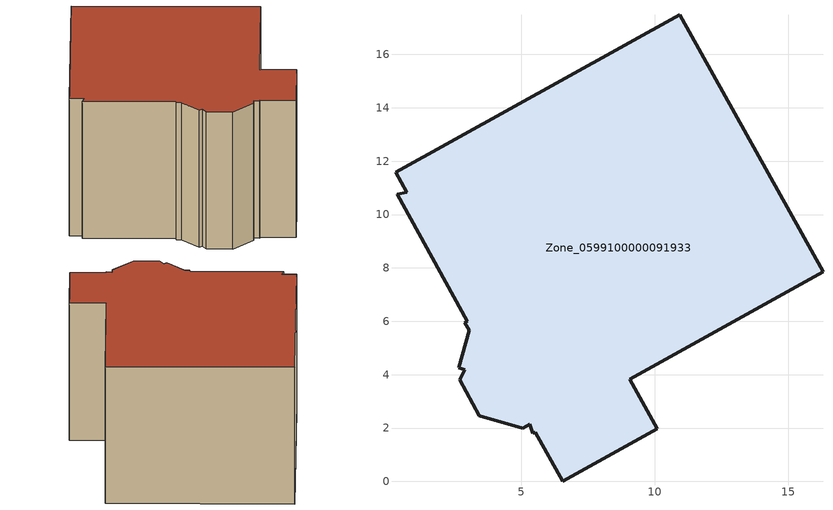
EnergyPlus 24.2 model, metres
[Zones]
Zone_0599100000091933
 floor ground (C_G): 3.05,5.67 2.9,5.94 2.99,6.01 0.36,10.76 0.71,10.84 0.3,11.59 10.94,17.49 16.31,7.86 9.07,3.83 10.11,1.98 6.57,0 5.53,1.85 5.43,1.8 5.33,2.14 5.06,1.99 3.43,2.47 2.71,3.81 2.9,4.19 2.67,4.27 z0
 wall outside (C_F): 5.33,2.14 5.43,1.8 5.53,1.85 6.57,0 10.11,1.98 9.07,3.83 16.31,7.86 10.94,17.49 0.3,11.59 0.71,10.84 0.36,10.76 2.99,6.01 2.9,5.94 3.05,5.67 2.67,4.27 2.9,4.19 2.71,3.81 3.43,2.47 5.06,1.99 5.33,2.14 z0:8.87
 roof outside (C_R): 0.36,10.76 2.99,6.01 2.9,5.94 3.05,5.67 2.67,4.27 2.9,4.19 2.71,3.81 3.43,2.47 5.06,1.99 5.33,2.14 5.43,1.8 5.53,1.85 6.57,0 10.11,1.98 9.07,3.83 16.31,7.86 10.94,17.49 0.3,11.59 0.71,10.84 z8.87
[BUILDING]
Pand.0599100000091933: North Axis=0; Terrain=City; Loads Convergence Tolerance Value=0.04; Temperature Convergence Tolerance Value=0.4; Solar Distribution=FullExterior; Maximum Number of Warmup Days=25; Minimum Number of Warmup Days=1
[Site:Location]
Rotterdam.The.Hague.AP_ZH_NLD Design_Conditions: Latitude=51.96; Longitude=4.45; Time Zone=1; Elevation=-4.5
[SITE:GROUNDTEMPERATURE:BUILDINGSURFACE]
18, 18, 18, 18, 18, 18, 18, 18, 18, 18, 18, 18
[MATERIAL] Thermal Absorptance=0.9; Solar Absorptance=0.7; Visible Absorptance=0.7
Name | Roughness | Thickness | Conductivity | Density | Specific Heat
G.D.1965 | MediumSmooth | 0.15 | 1 | 540 | 1210
F.D.1965 | Rough | 0.3 | 0.857143 | 1920 | 840
R.D.1965 | MediumRough | 0.2 | 0.08 | 1500 | 1000
[CONSTRUCTION]
C_G: G.D.1965
C_F: F.D.1965
C_R: R.D.1965
[ZONE]
Zone_0599100000091933: Type=1; Multiplier=1; Ceiling Height=Autocalculate; Volume=Autocalculate; Floor Area=autocalculate; Part of Total Floor Area=Yes
[ZONEINFILTRATION:DESIGNFLOWRATE]
Infil_Zone_0599100000091933: Zone or ZoneList or Space or SpaceList=Zone_0599100000091933; Schedule=AlwaysOn; Design Flow Rate Calculation Method=Flow/Area; Flow Rate per Floor Area=0.0042; Constant Term Coefficient=1; Temperature Term Coefficient=0; Velocity Term Coefficient=0; Velocity Squared Term Coefficient=0
[HVACTEMPLATE:ZONE:IDEALLOADSAIRSYSTEM]
Zone_0599100000091933: Maximum Heating Supply Air Temperature=50; Minimum Cooling Supply Air Temperature=13; Maximum Heating Supply Air Humidity Ratio=0.0156; Minimum Cooling Supply Air Humidity Ratio=0.0077; Heating Limit=NoLimit; Cooling Limit=NoLimit; Dehumidification Control Type=ConstantSensibleHeatRatio; Cooling Sensible Heat Ratio=0.7; Dehumidification Setpoint=60; Humidification Control Type=None; Humidification Setpoint=30; Outdoor Air Method=None; Outdoor Air Flow Rate per Person=0.00944; Outdoor Air Flow Rate per Zone Floor Area=0; Outdoor Air Flow Rate per Zone=0; Demand Controlled Ventilation Type=None; Outdoor Air Economizer Type=NoEconomizer; Heat Recovery Type=None; Sensible Heat Recovery Effectiveness=0.7; Latent Heat Recovery Effectiveness=0.65
[ZONECONTROL:THERMOSTAT]
ThermostatControl_Zone_0599100000091933: Zone or ZoneList=Zone_0599100000091933; Control Type Schedule=DualSetpointControlType; Control 1=Thermostat_Zone_0599100000091933; Temperature Difference Between Cutout And Setpoint=0
[THERMOSTATSETPOINT:DUALSETPOINT]
Thermostat_Zone_0599100000091933: Heating Setpoint Temperature Schedule=HeatingSetpoint_Zone_0599100000091933; Cooling Setpoint Temperature Schedule=CoolingSetpoint_Zone_0599100000091933
[SCHEDULE:COMPACT]
HeatingSetpoint_Zone_0599100000091933: Through: 12/31, For: AllDays, Until: 24:00, 21
CoolingSetpoint_Zone_0599100000091933: Through: 12/31, For: AllDays, Until: 24:00, 24
DualSetpointControlType: Through: 12/31, For: AllDays, Until: 24:00, 4
AlwaysOn: Through: 12/31, For: AllDays, Until: 24:00, 1
